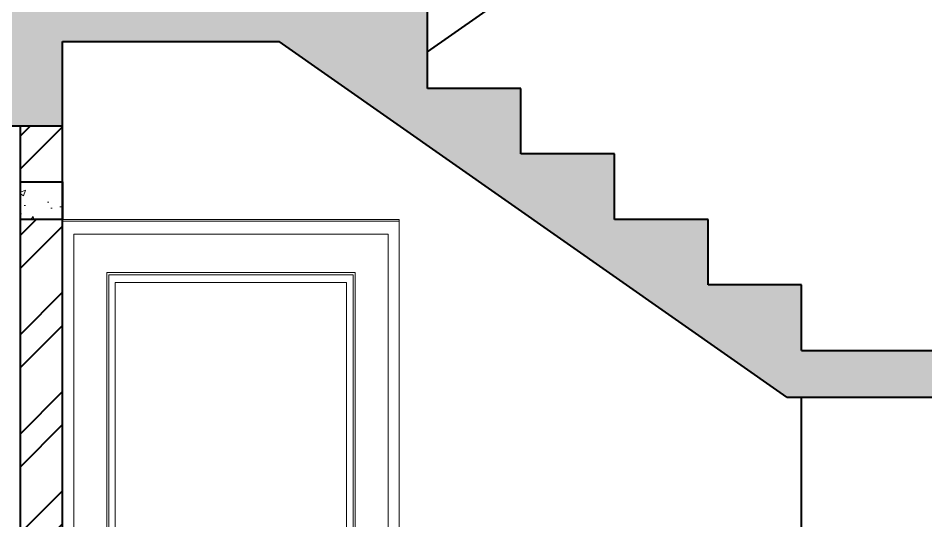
# Model space of a CAD drawing. Header units: inches. Extents: x 85856 to 287200, y -126184 to 75211.
# Drawn here: x 166592.8 to 166689.9, y -24929.9 to -24876.1 of the extents above; entities that cross this region are included whole.
import ezdxf

# ---------------------------------------------------------------- set-up
doc = ezdxf.new("R2010")
doc.units = ezdxf.units.IN
doc.header["$LTSCALE"] = 0.5
doc.header["$MEASUREMENT"] = 0
doc.linetypes.add('CENTER', pattern=[2, 1.25, -0.25, 0.25, -0.25])
for name, color, linetype, lineweight in [('Annotations-Bold.w', 177, 'Continuous', 13), ('wall', 1, 'Continuous', 40), ('window', 4, 'Continuous', 13)]:
    doc.layers.add(name, color=color, linetype=linetype, lineweight=lineweight)
pattern_1 = [(45, (-939.4465, -2573.68), (-5.30330086, 5.30330086), []), (45, (-935.911, -2573.68), (-5.30330086, 5.30330086), [])]

msp = doc.modelspace()

# ---------------------------------------------------------------- hatches: boundary and pattern name
at = {"layer": 'Annotations-Bold.w', "linetype": 'CENTER', "ltscale": 0.3}
h = msp.add_hatch(dxfattribs=at)
h.set_pattern_fill('AR-CONC', color=0, style=0)
h.set_pattern_definition([(50, (10923.528, -2646.63), (7.17260183, -0.62752135), [0.75, -8.25]), (355, (10923.528, -2646.63), (-1.38751334, 7.52192134), [0.6, -6.6]), (100.4514, (10924.1256, -2646.6824), (5.78509382, 6.89439542), [0.6374019, -7.01142112]), (46.1842, (10923.528, -2644.63), (10.6724105, -1.65519014), [1.125, -12.375]), (96.6356, (10924.417, -2644.768), (9.34662706, 9.7411787), [0.9561029, -10.51713]), (351.1842, (10923.528, -2644.63), (9.34661945, 9.741186), [0.9, -9.9]), (21, (10924.528, -2645.13), (5.96907052, -4.0261889), [0.75, -8.25]), (326, (10924.528, -2645.13), (2.43315332, 7.25150045), [0.6, -6.6]), (71.4514, (10925.025, -2645.4656), (8.4022263, 3.22530497), [0.6374019, -7.01142112]), (37.5, (10923.5279, -2646.63), (0.121598553, 3.32893854), [0, -6.52, 0, -6.7, 0, -6.625]), (7.5, (10923.528, -2646.63), (2.630695374, 3.94411712), [0, -3.82, 0, -6.37, 0, -2.525]), (327.5, (10921.2979, -2646.63), (5.33822436, -0.225548717), [0, -2.5, 0, -7.8, 0, -10.35]), (317.5, (10920.298, -2646.63), (5.8318617, 1.00104982), [0, -3.25, 0, -5.18, 0, -7.35])])
h.paths.add_polyline_path([(166439.573, -24873.647), (166439.573, -24878.647), (166457.573, -24878.647), (166457.573, -24887.647), (166466.573, -24887.647), (166466.573, -24878.647), (166588.573, -24878.647), (166588.573, -24887.647), (166597.573, -24887.647), (166597.573, -24878.647), (166620.711, -24878.647), (166674.997, -24916.647), (166725.573, -24916.647), (166725.573, -24911.647), (166676.573, -24911.647), (166676.573, -24904.647), (166666.573, -24904.647), (166666.573, -24897.647), (166656.573, -24897.647), (166656.573, -24890.647), (166646.573, -24890.647), (166646.573, -24883.647), (166636.573, -24883.647), (166636.573, -24873.647)])
h = msp.add_hatch(dxfattribs=at)
h.set_pattern_fill('AR-CONC', color=0, style=0)
h.set_pattern_definition([(50, (-939.4465, -2573.68), (7.17260183, -0.62752135), [0.75, -8.25]), (355, (-939.4465, -2573.68), (-1.38751334, 7.52192134), [0.6, -6.6]), (100.4514445, (-938.849, -2573.7326), (5.78508847, 6.8943999), [0.63740192, -7.01142112]), (46.1842, (-939.4465, -2571.68), (10.6724133, -1.6551928), [1.125, -12.375]), (96.6356355, (-938.557, -2571.818), (9.34661946, 9.741186), [0.9561034, -10.5171376]), (351.184164, (-939.447, -2571.68), (9.34661945, 9.741186), [0.9, -9.9]), (21, (-938.4465, -2572.18), (5.96907052, -4.0261889), [0.75, -8.25]), (326, (-938.4465, -2572.18), (2.43315332, 7.25150045), [0.6, -6.6]), (71.4514447, (-937.949, -2572.516), (8.40222377, 3.22531153), [0.6374019, -7.01142112]), (37.5, (-939.4465, -2573.6803), (0.121598553, 3.32893854), [0, -6.52, 0, -6.7, 0, -6.625]), (7.5, (-939.4465, -2573.6803), (2.630695374, 3.94411712), [0, -3.82, 0, -6.37, 0, -2.525]), (327.5, (-941.6765, -2573.6803), (5.33822436, -0.225548717), [0, -2.5, 0, -7.8, 0, -10.35]), (317.5, (-942.6765, -2573.6803), (5.83186169, 1.00104982), [0, -3.25, 0, -5.18, 0, -7.35])])
h.paths.add_polyline_path([(166597.573, -24893.647), (166593.073, -24893.647), (166593.073, -24897.647), (166597.573, -24897.647)])
at = {"layer": 'wall'}
h = msp.add_hatch(dxfattribs=at)
h.set_pattern_fill('ANSI32', color=256, scale=20, style=0)
h.set_pattern_definition(pattern_1)
h.paths.add_polyline_path([(166597.573, -24887.647), (166593.073, -24887.647), (166593.073, -24893.647), (166597.573, -24893.647)])
h = msp.add_hatch(dxfattribs=at)
h.set_pattern_fill('ANSI32', color=256, scale=20, style=0)
h.set_pattern_definition(pattern_1)
h.paths.add_polyline_path([(166597.573, -24897.647), (166593.073, -24897.647), (166593.073, -24951.647), (166597.573, -24951.647)])

# ---------------------------------------------------------------- linework, layer by layer
for p, q in [((166636.573, -24879.75), (166688.149, -24843.647)), ((166636.573, -24883.647), (166636.573, -24873.647)), ((166597.573, -24878.647), (166620.711, -24878.647)), ((166597.573, -24981.647), (166597.573, -24878.647)), ((166597.573, -24879.647), (166597.573, -24878.647)), ((166674.997, -24916.647), (166620.711, -24878.647)), ((166646.573, -24883.647), (166636.573, -24883.647)), ((166646.573, -24890.647), (166646.573, -24883.647)), ((166588.573, -24887.647), (166597.573, -24887.647)), ((166593.073, -24981.647), (166593.073, -24887.647)), ((166656.573, -24890.647), (166646.573, -24890.647)), ((166656.573, -24897.647), (166656.573, -24890.647)), ((166666.573, -24897.647), (166656.573, -24897.647)), ((166666.573, -24904.647), (166666.573, -24897.647)), ((166676.573, -24904.647), (166666.573, -24904.647)), ((166676.573, -24911.647), (166676.573, -24904.647)), ((166676.573, -24911.647), (166725.573, -24911.647)), ((166674.997, -24916.647), (166725.573, -24916.647)), ((166676.573, -24946.647), (166676.573, -24916.647))]:
    msp.add_line(p, q, dxfattribs=at)
msp.add_lwpolyline([(166597.573, -24897.647), (166593.073, -24897.647), (166593.073, -24893.647), (166597.573, -24893.647)], close=True, dxfattribs=at)
at = {"layer": 'window'}
for p, q in [((166597.573, -24897.832), (166597.573, -24897.647)), ((166597.573, -24897.647), (166633.573, -24897.647)), ((166633.573, -24897.832), (166597.573, -24897.832)), ((166597.573, -24981.647), (166597.573, -24897.832)), ((166633.573, -24897.647), (166633.573, -24897.832)), ((166633.573, -24981.647), (166633.573, -24897.832)), ((166598.778, -24899.229), (166632.368, -24899.229)), ((166598.778, -24899.229), (166598.778, -24981.647)), ((166632.368, -24981.647), (166632.368, -24899.229)), ((166602.303, -24903.332), (166602.303, -24981.647)), ((166602.303, -24903.332), (166628.843, -24903.332)), ((166602.513, -24903.577), (166628.633, -24903.577)), ((166602.513, -24981.647), (166602.513, -24903.577)), ((166628.633, -24903.577), (166628.633, -24981.647)), ((166628.843, -24981.647), (166628.843, -24903.332)), ((166603.203, -24904.38), (166627.943, -24904.38)), ((166603.203, -24904.38), (166603.203, -24981.647)), ((166627.943, -24981.647), (166627.943, -24904.38))]:
    msp.add_line(p, q, dxfattribs=at)

doc.saveas('drawing.dxf')
